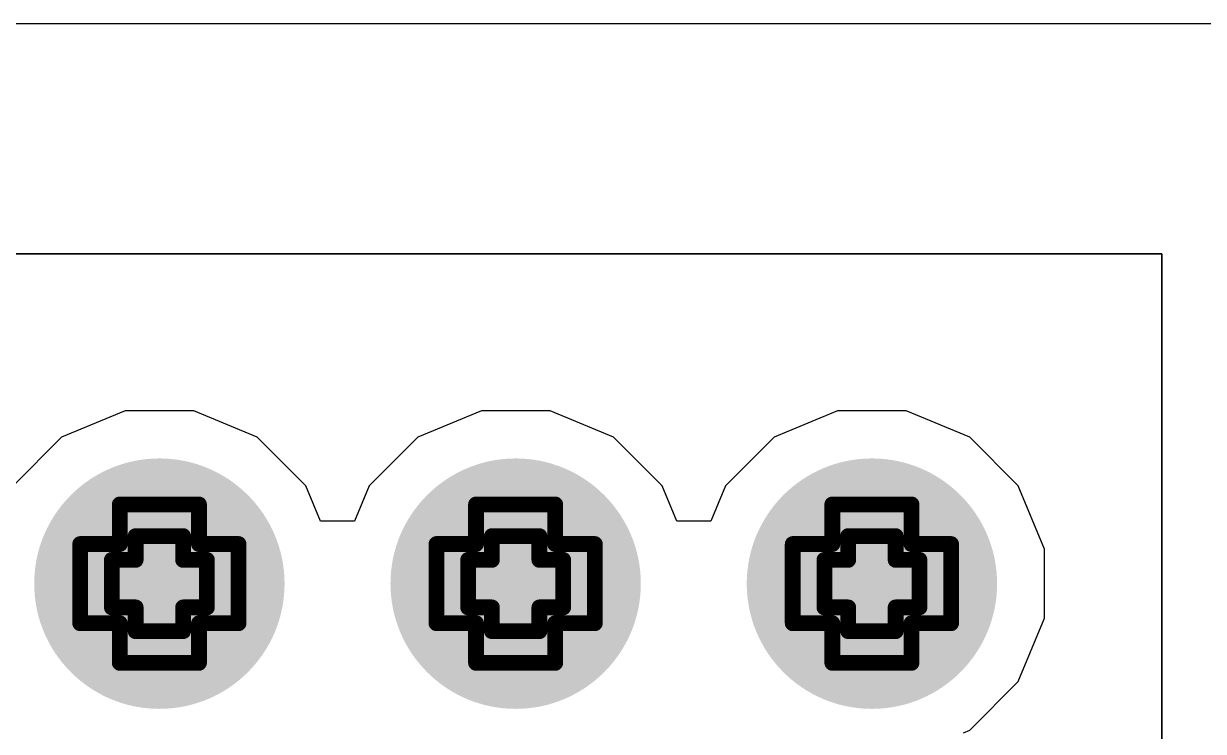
# Model space of a CAD drawing. Header units: inches. Extents: x -3 to 5259, y -3 to 5282.
# Drawn here: x 121.189 to 124.974, y 49.089 to 51.359 of the extents above; entities that cross this region are included whole.
import ezdxf

# ---------------------------------------------------------------- set-up
doc = ezdxf.new("R2010")
doc.units = ezdxf.units.IN
for name, color, linetype in [('Bottom Layer', 5, 'Continuous'), ('Bottom Solder', 6, 'Continuous'), ('Drill Drawing', 1, 'Continuous'), ('Layer 1', 16, 'Continuous'), ('Layer 2', 76, 'Continuous'), ('Top Layer', 1, 'Continuous'), ('Top Solder', 216, 'Continuous'), ('Via Holes', 16, 'Continuous')]:
    doc.layers.add(name, color=color, linetype=linetype)

msp = doc.modelspace()

# ---------------------------------------------------------------- hatches: boundary and pattern name
at = {"layer": 'Bottom Layer'}
h = msp.add_hatch(color=5, dxfattribs=at)
edge = h.paths.add_edge_path()
edge.add_arc((121.6245, 49.5625), 0.3, 0, 360)
h = msp.add_hatch(color=5, dxfattribs=at)
edge = h.paths.add_edge_path()
edge.add_arc((122.7675, 49.5625), 0.3, 0, 360)
h = msp.add_hatch(color=5, dxfattribs=at)
edge = h.paths.add_edge_path()
edge.add_arc((123.9105, 49.5625), 0.3, 0, 360)
at = {"layer": 'Bottom Solder'}
h = msp.add_hatch(color=6, dxfattribs=at)
edge = h.paths.add_edge_path()
edge.add_arc((121.6245, 49.5625), 0.4016, 0, 360)
h = msp.add_hatch(color=6, dxfattribs=at)
edge = h.paths.add_edge_path()
edge.add_arc((122.7675, 49.5625), 0.4016, 0, 360)
h = msp.add_hatch(color=6, dxfattribs=at)
edge = h.paths.add_edge_path()
edge.add_arc((123.9105, 49.5625), 0.4016, 0, 360)
at = {"layer": 'Layer 1'}
h = msp.add_hatch(color=16, dxfattribs=at)
edge = h.paths.add_edge_path()
edge.add_arc((121.6245, 49.5625), 0.3, 0, 360)
h = msp.add_hatch(color=16, dxfattribs=at)
edge = h.paths.add_edge_path()
edge.add_arc((122.7675, 49.5625), 0.3, 0, 360)
h = msp.add_hatch(color=16, dxfattribs=at)
edge = h.paths.add_edge_path()
edge.add_arc((123.9105, 49.5625), 0.3, 0, 360)
at = {"layer": 'Layer 2'}
h = msp.add_hatch(color=76, dxfattribs=at)
edge = h.paths.add_edge_path()
edge.add_arc((121.6245, 49.5625), 0.3, 0, 360)
h = msp.add_hatch(color=76, dxfattribs=at)
edge = h.paths.add_edge_path()
edge.add_arc((122.7675, 49.5625), 0.3, 0, 360)
h = msp.add_hatch(color=76, dxfattribs=at)
edge = h.paths.add_edge_path()
edge.add_arc((123.9105, 49.5625), 0.3, 0, 360)
at = {"layer": 'Top Layer'}
h = msp.add_hatch(color=1, dxfattribs=at)
edge = h.paths.add_edge_path()
edge.add_arc((121.6245, 49.5625), 0.3, 0, 360)
h = msp.add_hatch(color=1, dxfattribs=at)
edge = h.paths.add_edge_path()
edge.add_arc((122.7675, 49.5625), 0.3, 0, 360)
h = msp.add_hatch(color=1, dxfattribs=at)
edge = h.paths.add_edge_path()
edge.add_arc((123.9105, 49.5625), 0.3, 0, 360)
at = {"layer": 'Top Solder'}
h = msp.add_hatch(color=216, dxfattribs=at)
edge = h.paths.add_edge_path()
edge.add_arc((121.6245, 49.5625), 0.4016, 0, 360)
h = msp.add_hatch(color=216, dxfattribs=at)
edge = h.paths.add_edge_path()
edge.add_arc((122.7675, 49.5625), 0.4016, 0, 360)
h = msp.add_hatch(color=216, dxfattribs=at)
edge = h.paths.add_edge_path()
edge.add_arc((123.9105, 49.5625), 0.4016, 0, 360)
at = {"layer": 'Via Holes'}
h = msp.add_hatch(color=7, dxfattribs=at)
edge = h.paths.add_edge_path()
edge.add_arc((121.6245, 49.5625), 0.15, 0, 360)
h = msp.add_hatch(color=7, dxfattribs=at)
edge = h.paths.add_edge_path()
edge.add_arc((122.7675, 49.5625), 0.15, 0, 360)
h = msp.add_hatch(color=7, dxfattribs=at)
edge = h.paths.add_edge_path()
edge.add_arc((123.9105, 49.5625), 0.15, 0, 360)

# ---------------------------------------------------------------- linework, layer by layer
at = {"layer": 'Bottom Layer'}
for p, q in [((119.4816, 50.6205), (124.841, 50.6205)), ((124.841, 50.6205), (119.4816, 50.6205)), ((124.841, 50.6205), (119.4816, 50.6205)), ((124.841, 50.6205), (124.841, 34.29)), ((124.841, 34.29), (124.841, 50.6205)), ((124.841, 34.29), (124.841, 50.6205))]:
    msp.add_line(p, q, dxfattribs=at)
at = {"layer": 'Drill Drawing'}
for points in [[(121.4975, 49.6895, 0.0508, 0.0508, 0), (121.4975, 49.8165, 0.0508, 0.0508, 0)], [(121.4975, 49.8165, 0.0508, 0.0508, 0), (121.7515, 49.8165, 0.0508, 0.0508, 0)], [(121.7515, 49.6895, 0.0508, 0.0508, 0), (121.7515, 49.8165, 0.0508, 0.0508, 0)], [(122.6405, 49.6895, 0.0508, 0.0508, 0), (122.6405, 49.8165, 0.0508, 0.0508, 0)], [(122.6405, 49.8165, 0.0508, 0.0508, 0), (122.8945, 49.8165, 0.0508, 0.0508, 0)], [(122.8945, 49.6895, 0.0508, 0.0508, 0), (122.8945, 49.8165, 0.0508, 0.0508, 0)], [(123.7835, 49.6895, 0.0508, 0.0508, 0), (123.7835, 49.8165, 0.0508, 0.0508, 0)], [(123.7835, 49.8165, 0.0508, 0.0508, 0), (124.0375, 49.8165, 0.0508, 0.0508, 0)], [(124.0375, 49.6895, 0.0508, 0.0508, 0), (124.0375, 49.8165, 0.0508, 0.0508, 0)], [(121.5483, 49.6387, 0.0508, 0.0508, 0), (121.5483, 49.7149, 0.0508, 0.0508, 0)], [(121.5483, 49.7149, 0.0508, 0.0508, 0), (121.7007, 49.7149, 0.0508, 0.0508, 0)], [(121.7007, 49.6387, 0.0508, 0.0508, 0), (121.7007, 49.7149, 0.0508, 0.0508, 0)], [(122.6913, 49.6387, 0.0508, 0.0508, 0), (122.6913, 49.7149, 0.0508, 0.0508, 0)], [(122.6913, 49.7149, 0.0508, 0.0508, 0), (122.8437, 49.7149, 0.0508, 0.0508, 0)], [(122.8437, 49.6387, 0.0508, 0.0508, 0), (122.8437, 49.7149, 0.0508, 0.0508, 0)], [(123.8343, 49.6387, 0.0508, 0.0508, 0), (123.8343, 49.7149, 0.0508, 0.0508, 0)], [(123.8343, 49.7149, 0.0508, 0.0508, 0), (123.9867, 49.7149, 0.0508, 0.0508, 0)], [(123.9867, 49.6387, 0.0508, 0.0508, 0), (123.9867, 49.7149, 0.0508, 0.0508, 0)], [(121.3705, 49.4355, 0.0508, 0.0508, 0), (121.3705, 49.6895, 0.0508, 0.0508, 0)], [(121.3705, 49.6895, 0.0508, 0.0508, 0), (121.4975, 49.6895, 0.0508, 0.0508, 0)], [(121.7515, 49.6895, 0.0508, 0.0508, 0), (121.8785, 49.6895, 0.0508, 0.0508, 0)], [(121.8785, 49.4355, 0.0508, 0.0508, 0), (121.8785, 49.6895, 0.0508, 0.0508, 0)], [(122.5135, 49.4355, 0.0508, 0.0508, 0), (122.5135, 49.6895, 0.0508, 0.0508, 0)], [(122.5135, 49.6895, 0.0508, 0.0508, 0), (122.6405, 49.6895, 0.0508, 0.0508, 0)], [(122.8945, 49.6895, 0.0508, 0.0508, 0), (123.0215, 49.6895, 0.0508, 0.0508, 0)], [(123.0215, 49.4355, 0.0508, 0.0508, 0), (123.0215, 49.6895, 0.0508, 0.0508, 0)], [(123.6565, 49.4355, 0.0508, 0.0508, 0), (123.6565, 49.6895, 0.0508, 0.0508, 0)], [(123.6565, 49.6895, 0.0508, 0.0508, 0), (123.7835, 49.6895, 0.0508, 0.0508, 0)], [(124.0375, 49.6895, 0.0508, 0.0508, 0), (124.1645, 49.6895, 0.0508, 0.0508, 0)], [(124.1645, 49.4355, 0.0508, 0.0508, 0), (124.1645, 49.6895, 0.0508, 0.0508, 0)], [(121.4721, 49.4863, 0.0508, 0.0508, 0), (121.4721, 49.6387, 0.0508, 0.0508, 0)], [(121.4721, 49.6387, 0.0508, 0.0508, 0), (121.5483, 49.6387, 0.0508, 0.0508, 0)], [(121.7007, 49.6387, 0.0508, 0.0508, 0), (121.7769, 49.6387, 0.0508, 0.0508, 0)], [(121.7769, 49.4863, 0.0508, 0.0508, 0), (121.7769, 49.6387, 0.0508, 0.0508, 0)], [(122.6151, 49.4863, 0.0508, 0.0508, 0), (122.6151, 49.6387, 0.0508, 0.0508, 0)], [(122.6151, 49.6387, 0.0508, 0.0508, 0), (122.6913, 49.6387, 0.0508, 0.0508, 0)], [(122.8437, 49.6387, 0.0508, 0.0508, 0), (122.9199, 49.6387, 0.0508, 0.0508, 0)], [(122.9199, 49.4863, 0.0508, 0.0508, 0), (122.9199, 49.6387, 0.0508, 0.0508, 0)], [(123.7581, 49.4863, 0.0508, 0.0508, 0), (123.7581, 49.6387, 0.0508, 0.0508, 0)], [(123.7581, 49.6387, 0.0508, 0.0508, 0), (123.8343, 49.6387, 0.0508, 0.0508, 0)], [(123.9867, 49.6387, 0.0508, 0.0508, 0), (124.0629, 49.6387, 0.0508, 0.0508, 0)], [(124.0629, 49.4863, 0.0508, 0.0508, 0), (124.0629, 49.6387, 0.0508, 0.0508, 0)], [(121.4721, 49.4863, 0.0508, 0.0508, 0), (121.5483, 49.4863, 0.0508, 0.0508, 0)], [(121.5483, 49.4101, 0.0508, 0.0508, 0), (121.5483, 49.4863, 0.0508, 0.0508, 0)], [(121.7007, 49.4863, 0.0508, 0.0508, 0), (121.7769, 49.4863, 0.0508, 0.0508, 0)], [(121.7007, 49.4101, 0.0508, 0.0508, 0), (121.7007, 49.4863, 0.0508, 0.0508, 0)], [(122.6151, 49.4863, 0.0508, 0.0508, 0), (122.6913, 49.4863, 0.0508, 0.0508, 0)], [(122.6913, 49.4101, 0.0508, 0.0508, 0), (122.6913, 49.4863, 0.0508, 0.0508, 0)], [(122.8437, 49.4863, 0.0508, 0.0508, 0), (122.9199, 49.4863, 0.0508, 0.0508, 0)], [(122.8437, 49.4101, 0.0508, 0.0508, 0), (122.8437, 49.4863, 0.0508, 0.0508, 0)], [(123.7581, 49.4863, 0.0508, 0.0508, 0), (123.8343, 49.4863, 0.0508, 0.0508, 0)], [(123.8343, 49.4101, 0.0508, 0.0508, 0), (123.8343, 49.4863, 0.0508, 0.0508, 0)], [(123.9867, 49.4863, 0.0508, 0.0508, 0), (124.0629, 49.4863, 0.0508, 0.0508, 0)], [(123.9867, 49.4101, 0.0508, 0.0508, 0), (123.9867, 49.4863, 0.0508, 0.0508, 0)], [(121.3705, 49.4355, 0.0508, 0.0508, 0), (121.4975, 49.4355, 0.0508, 0.0508, 0)], [(121.4975, 49.3085, 0.0508, 0.0508, 0), (121.4975, 49.4355, 0.0508, 0.0508, 0)], [(121.5483, 49.4101, 0.0508, 0.0508, 0), (121.7007, 49.4101, 0.0508, 0.0508, 0)], [(121.7515, 49.4355, 0.0508, 0.0508, 0), (121.8785, 49.4355, 0.0508, 0.0508, 0)], [(121.7515, 49.3085, 0.0508, 0.0508, 0), (121.7515, 49.4355, 0.0508, 0.0508, 0)], [(122.5135, 49.4355, 0.0508, 0.0508, 0), (122.6405, 49.4355, 0.0508, 0.0508, 0)], [(122.6405, 49.3085, 0.0508, 0.0508, 0), (122.6405, 49.4355, 0.0508, 0.0508, 0)], [(122.6913, 49.4101, 0.0508, 0.0508, 0), (122.8437, 49.4101, 0.0508, 0.0508, 0)], [(122.8945, 49.4355, 0.0508, 0.0508, 0), (123.0215, 49.4355, 0.0508, 0.0508, 0)], [(122.8945, 49.3085, 0.0508, 0.0508, 0), (122.8945, 49.4355, 0.0508, 0.0508, 0)], [(123.6565, 49.4355, 0.0508, 0.0508, 0), (123.7835, 49.4355, 0.0508, 0.0508, 0)], [(123.7835, 49.3085, 0.0508, 0.0508, 0), (123.7835, 49.4355, 0.0508, 0.0508, 0)], [(123.8343, 49.4101, 0.0508, 0.0508, 0), (123.9867, 49.4101, 0.0508, 0.0508, 0)], [(124.0375, 49.4355, 0.0508, 0.0508, 0), (124.1645, 49.4355, 0.0508, 0.0508, 0)], [(124.0375, 49.3085, 0.0508, 0.0508, 0), (124.0375, 49.4355, 0.0508, 0.0508, 0)], [(121.4975, 49.3085, 0.0508, 0.0508, 0), (121.7515, 49.3085, 0.0508, 0.0508, 0)], [(122.6405, 49.3085, 0.0508, 0.0508, 0), (122.8945, 49.3085, 0.0508, 0.0508, 0)], [(123.7835, 49.3085, 0.0508, 0.0508, 0), (124.0375, 49.3085, 0.0508, 0.0508, 0)]]:
    msp.add_lwpolyline(points, format="xyseb", dxfattribs=at)
for points in [[(121.4848, 49.8165, 0.0254, 0.0254, 1), (121.5102, 49.8165, 0.0254, 0.0254, 1)], [(121.4848, 49.8165, 0.0254, 0.0254, 1), (121.5102, 49.8165, 0.0254, 0.0254, 1)], [(121.7388, 49.8165, 0.0254, 0.0254, 1), (121.7642, 49.8165, 0.0254, 0.0254, 1)], [(121.7388, 49.8165, 0.0254, 0.0254, 1), (121.7642, 49.8165, 0.0254, 0.0254, 1)], [(122.6278, 49.8165, 0.0254, 0.0254, 1), (122.6532, 49.8165, 0.0254, 0.0254, 1)], [(122.6278, 49.8165, 0.0254, 0.0254, 1), (122.6532, 49.8165, 0.0254, 0.0254, 1)], [(122.8818, 49.8165, 0.0254, 0.0254, 1), (122.9072, 49.8165, 0.0254, 0.0254, 1)], [(122.8818, 49.8165, 0.0254, 0.0254, 1), (122.9072, 49.8165, 0.0254, 0.0254, 1)], [(123.7708, 49.8165, 0.0254, 0.0254, 1), (123.7962, 49.8165, 0.0254, 0.0254, 1)], [(123.7708, 49.8165, 0.0254, 0.0254, 1), (123.7962, 49.8165, 0.0254, 0.0254, 1)], [(124.0248, 49.8165, 0.0254, 0.0254, 1), (124.0502, 49.8165, 0.0254, 0.0254, 1)], [(124.0248, 49.8165, 0.0254, 0.0254, 1), (124.0502, 49.8165, 0.0254, 0.0254, 1)], [(121.5356, 49.7149, 0.0254, 0.0254, 1), (121.561, 49.7149, 0.0254, 0.0254, 1)], [(121.5356, 49.7149, 0.0254, 0.0254, 1), (121.561, 49.7149, 0.0254, 0.0254, 1)], [(121.688, 49.7149, 0.0254, 0.0254, 1), (121.7134, 49.7149, 0.0254, 0.0254, 1)], [(121.688, 49.7149, 0.0254, 0.0254, 1), (121.7134, 49.7149, 0.0254, 0.0254, 1)], [(122.6786, 49.7149, 0.0254, 0.0254, 1), (122.704, 49.7149, 0.0254, 0.0254, 1)], [(122.6786, 49.7149, 0.0254, 0.0254, 1), (122.704, 49.7149, 0.0254, 0.0254, 1)], [(122.831, 49.7149, 0.0254, 0.0254, 1), (122.8564, 49.7149, 0.0254, 0.0254, 1)], [(122.831, 49.7149, 0.0254, 0.0254, 1), (122.8564, 49.7149, 0.0254, 0.0254, 1)], [(123.8216, 49.7149, 0.0254, 0.0254, 1), (123.847, 49.7149, 0.0254, 0.0254, 1)], [(123.8216, 49.7149, 0.0254, 0.0254, 1), (123.847, 49.7149, 0.0254, 0.0254, 1)], [(123.974, 49.7149, 0.0254, 0.0254, 1), (123.9994, 49.7149, 0.0254, 0.0254, 1)], [(123.974, 49.7149, 0.0254, 0.0254, 1), (123.9994, 49.7149, 0.0254, 0.0254, 1)], [(121.3578, 49.6895, 0.0254, 0.0254, 1), (121.3832, 49.6895, 0.0254, 0.0254, 1)], [(121.3578, 49.6895, 0.0254, 0.0254, 1), (121.3832, 49.6895, 0.0254, 0.0254, 1)], [(121.4848, 49.6895, 0.0254, 0.0254, 1), (121.5102, 49.6895, 0.0254, 0.0254, 1)], [(121.4848, 49.6895, 0.0254, 0.0254, 1), (121.5102, 49.6895, 0.0254, 0.0254, 1)], [(121.7388, 49.6895, 0.0254, 0.0254, 1), (121.7642, 49.6895, 0.0254, 0.0254, 1)], [(121.7388, 49.6895, 0.0254, 0.0254, 1), (121.7642, 49.6895, 0.0254, 0.0254, 1)], [(121.8658, 49.6895, 0.0254, 0.0254, 1), (121.8912, 49.6895, 0.0254, 0.0254, 1)], [(121.8658, 49.6895, 0.0254, 0.0254, 1), (121.8912, 49.6895, 0.0254, 0.0254, 1)], [(122.5008, 49.6895, 0.0254, 0.0254, 1), (122.5262, 49.6895, 0.0254, 0.0254, 1)], [(122.5008, 49.6895, 0.0254, 0.0254, 1), (122.5262, 49.6895, 0.0254, 0.0254, 1)], [(122.6278, 49.6895, 0.0254, 0.0254, 1), (122.6532, 49.6895, 0.0254, 0.0254, 1)], [(122.6278, 49.6895, 0.0254, 0.0254, 1), (122.6532, 49.6895, 0.0254, 0.0254, 1)], [(122.8818, 49.6895, 0.0254, 0.0254, 1), (122.9072, 49.6895, 0.0254, 0.0254, 1)], [(122.8818, 49.6895, 0.0254, 0.0254, 1), (122.9072, 49.6895, 0.0254, 0.0254, 1)], [(123.0088, 49.6895, 0.0254, 0.0254, 1), (123.0342, 49.6895, 0.0254, 0.0254, 1)], [(123.0088, 49.6895, 0.0254, 0.0254, 1), (123.0342, 49.6895, 0.0254, 0.0254, 1)], [(123.6438, 49.6895, 0.0254, 0.0254, 1), (123.6692, 49.6895, 0.0254, 0.0254, 1)], [(123.6438, 49.6895, 0.0254, 0.0254, 1), (123.6692, 49.6895, 0.0254, 0.0254, 1)], [(123.7708, 49.6895, 0.0254, 0.0254, 1), (123.7962, 49.6895, 0.0254, 0.0254, 1)], [(123.7708, 49.6895, 0.0254, 0.0254, 1), (123.7962, 49.6895, 0.0254, 0.0254, 1)], [(124.0248, 49.6895, 0.0254, 0.0254, 1), (124.0502, 49.6895, 0.0254, 0.0254, 1)], [(124.0248, 49.6895, 0.0254, 0.0254, 1), (124.0502, 49.6895, 0.0254, 0.0254, 1)], [(124.1518, 49.6895, 0.0254, 0.0254, 1), (124.1772, 49.6895, 0.0254, 0.0254, 1)], [(124.1518, 49.6895, 0.0254, 0.0254, 1), (124.1772, 49.6895, 0.0254, 0.0254, 1)], [(121.4594, 49.6387, 0.0254, 0.0254, 1), (121.4848, 49.6387, 0.0254, 0.0254, 1)], [(121.4594, 49.6387, 0.0254, 0.0254, 1), (121.4848, 49.6387, 0.0254, 0.0254, 1)], [(121.5356, 49.6387, 0.0254, 0.0254, 1), (121.561, 49.6387, 0.0254, 0.0254, 1)], [(121.5356, 49.6387, 0.0254, 0.0254, 1), (121.561, 49.6387, 0.0254, 0.0254, 1)], [(121.688, 49.6387, 0.0254, 0.0254, 1), (121.7134, 49.6387, 0.0254, 0.0254, 1)], [(121.688, 49.6387, 0.0254, 0.0254, 1), (121.7134, 49.6387, 0.0254, 0.0254, 1)], [(121.7642, 49.6387, 0.0254, 0.0254, 1), (121.7896, 49.6387, 0.0254, 0.0254, 1)], [(121.7642, 49.6387, 0.0254, 0.0254, 1), (121.7896, 49.6387, 0.0254, 0.0254, 1)], [(122.6024, 49.6387, 0.0254, 0.0254, 1), (122.6278, 49.6387, 0.0254, 0.0254, 1)], [(122.6024, 49.6387, 0.0254, 0.0254, 1), (122.6278, 49.6387, 0.0254, 0.0254, 1)], [(122.6786, 49.6387, 0.0254, 0.0254, 1), (122.704, 49.6387, 0.0254, 0.0254, 1)], [(122.6786, 49.6387, 0.0254, 0.0254, 1), (122.704, 49.6387, 0.0254, 0.0254, 1)], [(122.831, 49.6387, 0.0254, 0.0254, 1), (122.8564, 49.6387, 0.0254, 0.0254, 1)], [(122.831, 49.6387, 0.0254, 0.0254, 1), (122.8564, 49.6387, 0.0254, 0.0254, 1)], [(122.9072, 49.6387, 0.0254, 0.0254, 1), (122.9326, 49.6387, 0.0254, 0.0254, 1)], [(122.9072, 49.6387, 0.0254, 0.0254, 1), (122.9326, 49.6387, 0.0254, 0.0254, 1)], [(123.7454, 49.6387, 0.0254, 0.0254, 1), (123.7708, 49.6387, 0.0254, 0.0254, 1)], [(123.7454, 49.6387, 0.0254, 0.0254, 1), (123.7708, 49.6387, 0.0254, 0.0254, 1)], [(123.8216, 49.6387, 0.0254, 0.0254, 1), (123.847, 49.6387, 0.0254, 0.0254, 1)], [(123.8216, 49.6387, 0.0254, 0.0254, 1), (123.847, 49.6387, 0.0254, 0.0254, 1)], [(123.974, 49.6387, 0.0254, 0.0254, 1), (123.9994, 49.6387, 0.0254, 0.0254, 1)], [(123.974, 49.6387, 0.0254, 0.0254, 1), (123.9994, 49.6387, 0.0254, 0.0254, 1)], [(124.0502, 49.6387, 0.0254, 0.0254, 1), (124.0756, 49.6387, 0.0254, 0.0254, 1)], [(124.0502, 49.6387, 0.0254, 0.0254, 1), (124.0756, 49.6387, 0.0254, 0.0254, 1)], [(121.4594, 49.4863, 0.0254, 0.0254, 1), (121.4848, 49.4863, 0.0254, 0.0254, 1)], [(121.4594, 49.4863, 0.0254, 0.0254, 1), (121.4848, 49.4863, 0.0254, 0.0254, 1)], [(121.5356, 49.4863, 0.0254, 0.0254, 1), (121.561, 49.4863, 0.0254, 0.0254, 1)], [(121.5356, 49.4863, 0.0254, 0.0254, 1), (121.561, 49.4863, 0.0254, 0.0254, 1)], [(121.688, 49.4863, 0.0254, 0.0254, 1), (121.7134, 49.4863, 0.0254, 0.0254, 1)], [(121.688, 49.4863, 0.0254, 0.0254, 1), (121.7134, 49.4863, 0.0254, 0.0254, 1)], [(121.7642, 49.4863, 0.0254, 0.0254, 1), (121.7896, 49.4863, 0.0254, 0.0254, 1)], [(121.7642, 49.4863, 0.0254, 0.0254, 1), (121.7896, 49.4863, 0.0254, 0.0254, 1)], [(122.6024, 49.4863, 0.0254, 0.0254, 1), (122.6278, 49.4863, 0.0254, 0.0254, 1)], [(122.6024, 49.4863, 0.0254, 0.0254, 1), (122.6278, 49.4863, 0.0254, 0.0254, 1)], [(122.6786, 49.4863, 0.0254, 0.0254, 1), (122.704, 49.4863, 0.0254, 0.0254, 1)], [(122.6786, 49.4863, 0.0254, 0.0254, 1), (122.704, 49.4863, 0.0254, 0.0254, 1)], [(122.831, 49.4863, 0.0254, 0.0254, 1), (122.8564, 49.4863, 0.0254, 0.0254, 1)], [(122.831, 49.4863, 0.0254, 0.0254, 1), (122.8564, 49.4863, 0.0254, 0.0254, 1)], [(122.9072, 49.4863, 0.0254, 0.0254, 1), (122.9326, 49.4863, 0.0254, 0.0254, 1)], [(122.9072, 49.4863, 0.0254, 0.0254, 1), (122.9326, 49.4863, 0.0254, 0.0254, 1)], [(123.7454, 49.4863, 0.0254, 0.0254, 1), (123.7708, 49.4863, 0.0254, 0.0254, 1)], [(123.7454, 49.4863, 0.0254, 0.0254, 1), (123.7708, 49.4863, 0.0254, 0.0254, 1)], [(123.8216, 49.4863, 0.0254, 0.0254, 1), (123.847, 49.4863, 0.0254, 0.0254, 1)], [(123.8216, 49.4863, 0.0254, 0.0254, 1), (123.847, 49.4863, 0.0254, 0.0254, 1)], [(123.974, 49.4863, 0.0254, 0.0254, 1), (123.9994, 49.4863, 0.0254, 0.0254, 1)], [(123.974, 49.4863, 0.0254, 0.0254, 1), (123.9994, 49.4863, 0.0254, 0.0254, 1)], [(124.0502, 49.4863, 0.0254, 0.0254, 1), (124.0756, 49.4863, 0.0254, 0.0254, 1)], [(124.0502, 49.4863, 0.0254, 0.0254, 1), (124.0756, 49.4863, 0.0254, 0.0254, 1)], [(121.3578, 49.4355, 0.0254, 0.0254, 1), (121.3832, 49.4355, 0.0254, 0.0254, 1)], [(121.3578, 49.4355, 0.0254, 0.0254, 1), (121.3832, 49.4355, 0.0254, 0.0254, 1)], [(121.4848, 49.4355, 0.0254, 0.0254, 1), (121.5102, 49.4355, 0.0254, 0.0254, 1)], [(121.4848, 49.4355, 0.0254, 0.0254, 1), (121.5102, 49.4355, 0.0254, 0.0254, 1)], [(121.5356, 49.4101, 0.0254, 0.0254, 1), (121.561, 49.4101, 0.0254, 0.0254, 1)], [(121.5356, 49.4101, 0.0254, 0.0254, 1), (121.561, 49.4101, 0.0254, 0.0254, 1)], [(121.688, 49.4101, 0.0254, 0.0254, 1), (121.7134, 49.4101, 0.0254, 0.0254, 1)], [(121.688, 49.4101, 0.0254, 0.0254, 1), (121.7134, 49.4101, 0.0254, 0.0254, 1)], [(121.7388, 49.4355, 0.0254, 0.0254, 1), (121.7642, 49.4355, 0.0254, 0.0254, 1)], [(121.7388, 49.4355, 0.0254, 0.0254, 1), (121.7642, 49.4355, 0.0254, 0.0254, 1)], [(121.8658, 49.4355, 0.0254, 0.0254, 1), (121.8912, 49.4355, 0.0254, 0.0254, 1)], [(121.8658, 49.4355, 0.0254, 0.0254, 1), (121.8912, 49.4355, 0.0254, 0.0254, 1)], [(122.5008, 49.4355, 0.0254, 0.0254, 1), (122.5262, 49.4355, 0.0254, 0.0254, 1)], [(122.5008, 49.4355, 0.0254, 0.0254, 1), (122.5262, 49.4355, 0.0254, 0.0254, 1)], [(122.6278, 49.4355, 0.0254, 0.0254, 1), (122.6532, 49.4355, 0.0254, 0.0254, 1)], [(122.6278, 49.4355, 0.0254, 0.0254, 1), (122.6532, 49.4355, 0.0254, 0.0254, 1)], [(122.6786, 49.4101, 0.0254, 0.0254, 1), (122.704, 49.4101, 0.0254, 0.0254, 1)], [(122.6786, 49.4101, 0.0254, 0.0254, 1), (122.704, 49.4101, 0.0254, 0.0254, 1)], [(122.831, 49.4101, 0.0254, 0.0254, 1), (122.8564, 49.4101, 0.0254, 0.0254, 1)], [(122.831, 49.4101, 0.0254, 0.0254, 1), (122.8564, 49.4101, 0.0254, 0.0254, 1)], [(122.8818, 49.4355, 0.0254, 0.0254, 1), (122.9072, 49.4355, 0.0254, 0.0254, 1)], [(122.8818, 49.4355, 0.0254, 0.0254, 1), (122.9072, 49.4355, 0.0254, 0.0254, 1)], [(123.0088, 49.4355, 0.0254, 0.0254, 1), (123.0342, 49.4355, 0.0254, 0.0254, 1)], [(123.0088, 49.4355, 0.0254, 0.0254, 1), (123.0342, 49.4355, 0.0254, 0.0254, 1)], [(123.6438, 49.4355, 0.0254, 0.0254, 1), (123.6692, 49.4355, 0.0254, 0.0254, 1)], [(123.6438, 49.4355, 0.0254, 0.0254, 1), (123.6692, 49.4355, 0.0254, 0.0254, 1)], [(123.7708, 49.4355, 0.0254, 0.0254, 1), (123.7962, 49.4355, 0.0254, 0.0254, 1)], [(123.7708, 49.4355, 0.0254, 0.0254, 1), (123.7962, 49.4355, 0.0254, 0.0254, 1)], [(123.8216, 49.4101, 0.0254, 0.0254, 1), (123.847, 49.4101, 0.0254, 0.0254, 1)], [(123.8216, 49.4101, 0.0254, 0.0254, 1), (123.847, 49.4101, 0.0254, 0.0254, 1)], [(123.974, 49.4101, 0.0254, 0.0254, 1), (123.9994, 49.4101, 0.0254, 0.0254, 1)], [(123.974, 49.4101, 0.0254, 0.0254, 1), (123.9994, 49.4101, 0.0254, 0.0254, 1)], [(124.0248, 49.4355, 0.0254, 0.0254, 1), (124.0502, 49.4355, 0.0254, 0.0254, 1)], [(124.0248, 49.4355, 0.0254, 0.0254, 1), (124.0502, 49.4355, 0.0254, 0.0254, 1)], [(124.1518, 49.4355, 0.0254, 0.0254, 1), (124.1772, 49.4355, 0.0254, 0.0254, 1)], [(124.1518, 49.4355, 0.0254, 0.0254, 1), (124.1772, 49.4355, 0.0254, 0.0254, 1)], [(121.4848, 49.3085, 0.0254, 0.0254, 1), (121.5102, 49.3085, 0.0254, 0.0254, 1)], [(121.4848, 49.3085, 0.0254, 0.0254, 1), (121.5102, 49.3085, 0.0254, 0.0254, 1)], [(121.7388, 49.3085, 0.0254, 0.0254, 1), (121.7642, 49.3085, 0.0254, 0.0254, 1)], [(121.7388, 49.3085, 0.0254, 0.0254, 1), (121.7642, 49.3085, 0.0254, 0.0254, 1)], [(122.6278, 49.3085, 0.0254, 0.0254, 1), (122.6532, 49.3085, 0.0254, 0.0254, 1)], [(122.6278, 49.3085, 0.0254, 0.0254, 1), (122.6532, 49.3085, 0.0254, 0.0254, 1)], [(122.8818, 49.3085, 0.0254, 0.0254, 1), (122.9072, 49.3085, 0.0254, 0.0254, 1)], [(122.8818, 49.3085, 0.0254, 0.0254, 1), (122.9072, 49.3085, 0.0254, 0.0254, 1)], [(123.7708, 49.3085, 0.0254, 0.0254, 1), (123.7962, 49.3085, 0.0254, 0.0254, 1)], [(123.7708, 49.3085, 0.0254, 0.0254, 1), (123.7962, 49.3085, 0.0254, 0.0254, 1)], [(124.0248, 49.3085, 0.0254, 0.0254, 1), (124.0502, 49.3085, 0.0254, 0.0254, 1)], [(124.0248, 49.3085, 0.0254, 0.0254, 1), (124.0502, 49.3085, 0.0254, 0.0254, 1)]]:
    msp.add_lwpolyline(points, format="xyseb", close=True, dxfattribs=at)
at = {"layer": 'Layer 1'}
for p, q in [((121.5144, 50.1165), (121.3107, 50.0321)), ((121.7347, 50.1165), (121.5144, 50.1165)), ((121.9384, 50.0321), (121.7347, 50.1165)), ((122.6574, 50.1165), (122.4537, 50.0321)), ((122.8777, 50.1165), (122.6574, 50.1165)), ((123.0814, 50.0321), (122.8777, 50.1165)), ((123.8004, 50.1165), (123.5967, 50.0321)), ((124.0207, 50.1165), (123.8004, 50.1165)), ((124.2244, 50.0321), (124.0207, 50.1165)), ((121.3107, 50.0321), (121.1549, 49.8763)), ((122.0942, 49.8763), (121.9384, 50.0321)), ((122.4537, 50.0321), (122.2979, 49.8763)), ((123.2372, 49.8763), (123.0814, 50.0321)), ((123.5967, 50.0321), (123.4409, 49.8763)), ((124.3802, 49.8763), (124.2244, 50.0321)), ((122.1411, 49.7632), (122.0942, 49.8763)), ((122.2979, 49.8763), (122.251, 49.7632)), ((123.2841, 49.7632), (123.2372, 49.8763)), ((123.4409, 49.8763), (123.394, 49.7632)), ((124.4645, 49.6727), (124.3802, 49.8763)), ((122.251, 49.7632), (122.1411, 49.7632)), ((123.394, 49.7632), (123.2841, 49.7632)), ((124.4645, 49.4523), (124.4645, 49.6727)), ((124.3802, 49.2486), (124.4645, 49.4523)), ((124.2244, 49.0928), (124.3802, 49.2486)), ((124.2041, 49.0844), (124.2244, 49.0928))]:
    msp.add_line(p, q, dxfattribs=at)
at = {"layer": 'Layer 2'}
msp.add_line((119.2361, 51.3588), (141.5024, 51.3588), dxfattribs=at)

doc.saveas('drawing.dxf')
